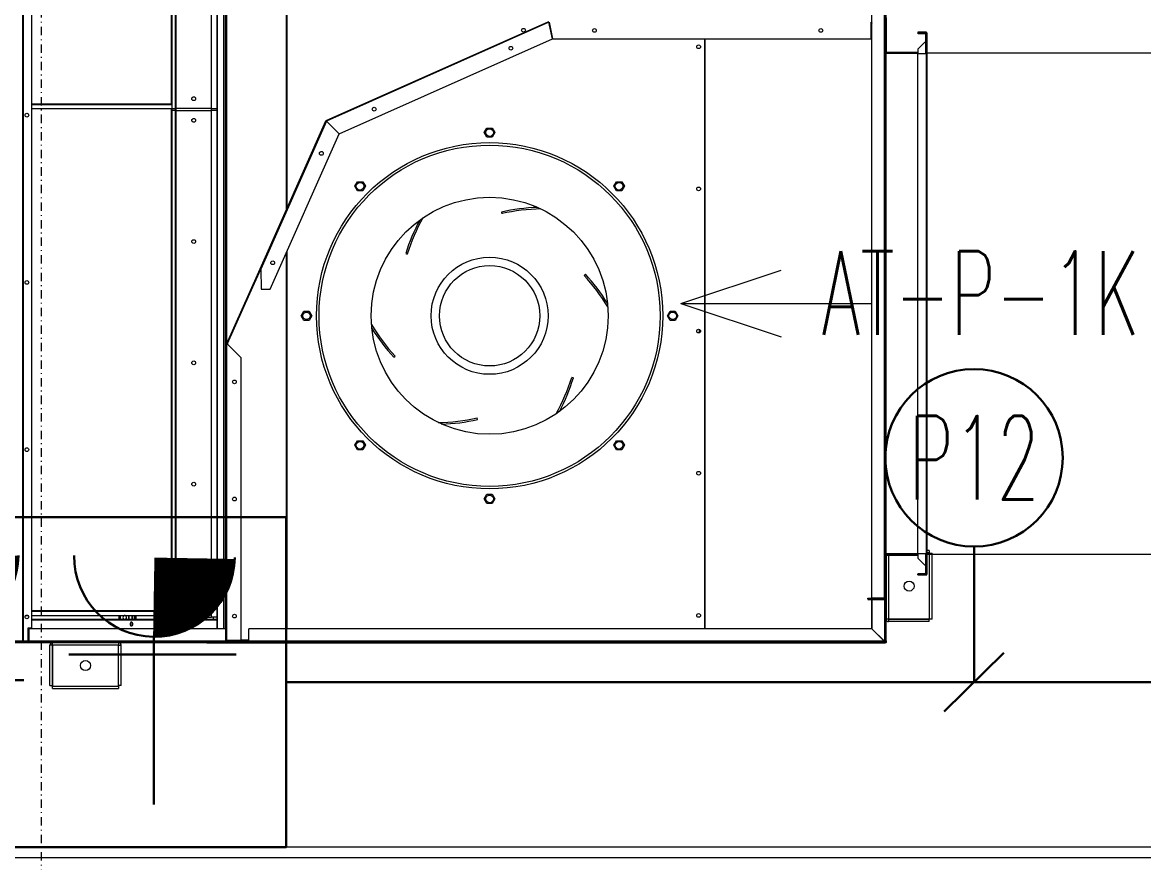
# Model space of a CAD drawing. Extents: x -9058 to 11890, y 0 to 6516.
# Drawn here: x 8432.8 to 8566.9, y 2577 to 2677.5 of the extents above; entities that cross this region are included whole.
import ezdxf
from ezdxf.enums import TextEntityAlignment as Align

# ---------------------------------------------------------------- set-up
doc = ezdxf.new("R2010")
doc.units = 0
doc.header["$MEASUREMENT"] = 0
doc.linetypes.add('DASHDOT', pattern=[1, 0.5, -0.25, 0, -0.25])
doc.layers.get('0').update_dxf_attribs({"color": 9, "lineweight": 9})
for name, color, linetype, lineweight in [('06D', 9, 'Continuous', 9), ('11', 9, 'Continuous', 9), ('24', 9, 'DASHDOT', 9), ('E-KABLO', 7, 'Continuous', 30), ('E-KOMBİNE ETANŞ PRİZ (1 FAZ+3 FAZ)', 7, 'Continuous', 30), ('E-LINYE', 7, 'Continuous', 30), ('E-YAZI', 7, 'Continuous', 30)]:
    doc.layers.add(name, color=color, linetype=linetype, lineweight=lineweight)
doc.styles.add('E-YAZI', font='txttw.shx')

# ---------------------------------------------------------------- blocks, each defined once
blk = doc.blocks.new('DGDG')
for p, q in [((-135.1, 1750.7), (-132.1, 1750.7)), ((-135.1, 1750.7), (-135.1, 1702.3)), ((-132.1, 1750.7), (-132.1, 1702.3)), ((-132, 1751.2), (-132, 1754.3)), ((-53, 1754.3), (-132, 1754.3)), ((-53, 1751.2), (-132, 1751.2)), ((-132, 1751.2), (-132, 1702.3)), ((-53, 1754.3), (-53, 1751.2)), ((-53, 1702.3), (-53, 1751.2)), ((-52.9, 1750.7), (-52.9, 1702.3)), ((-49.9, 1750.7), (-52.9, 1750.7)), ((-49.9, 1750.7), (-49.9, 1702.3)), ((-1050, 1699.5), (-1050, -2.5)), ((-1050, 1699.5), (1049.9, 1699.5)), ((-1050, 1699.2), (-1048.9, 1699.2)), ((-1050, 1697.2), (-1050, 1699.2)), ((-1050, 1697.2), (-1050, 1674.2)), ((-1050, 1697.2), (-1049.8, 1697.2)), ((-1049.8, 1698.7), (-1049.8, 1594.6)), ((-1049, 1698.7), (-1049.8, 1698.7)), ((-1049, 1698.7), (-1049, 1594.6)), ((-1048.9, 1698.7), (-1049, 1698.7)), ((-1049, 1698.7), (-1049, 1698.7)), ((-1049, 1698.7), (-254.6, 1698.7)), ((-1049, 1594.6), (-1049, 1698.7)), ((-237.6, 1699.5), (-1048.9, 1699.5)), ((-1048.9, 1698.7), (-1048.9, 1699.5)), ((-254.5, 1698.7), (-1048.9, 1698.7)), ((-1048.8, 1697.7), (-1048.8, 1647.7)), ((-1048, 1697.7), (-1048.8, 1697.7)), ((-1048, 1698.5), (-288, 1698.5)), ((-1048, 1697.7), (-1048, 1698.5)), ((-1047.9, 1697.7), (-1048, 1697.7)), ((-1048, 1697.7), (-1048, 1697.6)), ((-1048, 1647.7), (-1048, 1697.6)), ((-1048, 1697.6), (-1033, 1682.7)), ((-1032.9, 1682.7), (-1047.9, 1697.7)), ((-1047.9, 1697.7), (-288, 1697.7)), ((-1046.8, 1696.5), (-1046.7, 1696.5)), ((-288, 1698.5), (-288, 1697.7)), ((-288, 1698.5), (-260, 1698.5)), ((-288, 1697.7), (-288, 1682.7)), ((-288, 1697.7), (-260, 1697.7)), ((-288, 1697.7), (-262.8, 1697.7)), ((-288, 1697.1), (-281.6, 1697.1)), ((-288, 1696.5), (-278.6, 1696.5)), ((-281.6, 1697.1), (-281.6, 1696.5)), ((-261.6, 1697.1), (-281.6, 1697.1)), ((-261.6, 1696.5), (-281.6, 1696.5)), ((-278.6, 1696.5), (-278.6, 1358.7)), ((-261.6, 1696.5), (-278.6, 1696.5)), ((-262.8, 1697.7), (-262.8, 1697.7)), ((-262.8, 1697.7), (-262.8, 1697.1)), ((-262.5, 1697.1), (-262.5, 1697.2)), ((-262.5, 1697.2), (-260, 1697.2)), ((-261.6, 1696.5), (-261.6, 1697.1)), ((-261.6, 1696.5), (-261.6, 1341.8)), ((-261, 1696.5), (-261.6, 1696.5)), ((-261, 1696.6), (-261, 1696.5)), ((-260.3, 1696.6), (-261, 1696.6)), ((-261, 1696.5), (-261, 1341.8)), ((-260.3, 1696.6), (-260.3, 463.6)), ((-260, 1696), (-260.3, 1696.6)), ((-260, 1697.7), (-260, 1698.5)), ((-260, 1698.5), (-25, 1698.5)), ((-260, 1682.7), (-260, 1697.7)), ((-260, 1697.7), (-25, 1697.7)), ((-251.5, 1698.9), (-253.3, 1698.9)), ((-251.5, 1698.9), (-159.1, 1698.9)), ((-237.6, 1699.5), (-237.6, 1698.9)), ((-237.6, 1699.2), (-235.9, 1699.2)), ((-235.9, 1699.5), (-235.9, 1698.9)), ((-235.9, 1699.5), (-133.3, 1699.5)), ((-157.9, 1698.7), (157.9, 1698.7)), ((-132.1, 1702.3), (-135.1, 1702.3)), ((-132, 1702.3), (-53, 1702.3)), ((-132, 1699.2), (-132, 1702.3)), ((-132, 1699.2), (-53, 1699.2)), ((-53, 1702.3), (-53, 1699.2)), ((-52.9, 1702.3), (-49.9, 1702.3)), ((-51.7, 1699.5), (236, 1699.5)), ((-25, 1698.5), (-25, 1697.7)), ((-25, 1698.5), (25, 1698.5)), ((-25, 1697.7), (-25, 1682.7)), ((-25, 1697.7), (25, 1697.7)), ((-23.9, 1696.9), (-25, 1696.9)), ((-25, 1696.9), (-23.9, 1696.9)), ((-17.9, 1697.6), (-23.9, 1697.6)), ((-23.9, 1697.6), (-23.9, 1681.6)), ((-17.9, 455.6), (-17.9, 1697.6)), ((-17.2, 1697.6), (-17.9, 1697.6)), ((-8.1, 1697.6), (-17.2, 1697.6)), ((-17.2, 455.6), (-17.2, 1697.6)), ((-1033, 1647.7), (-1033, 1682.7)), ((-1032.9, 1682.7), (-288, 1682.7)), ((-1032.8, 1682.7), (-1032.8, 1647.7)), ((-1032.8, 1682.7), (-1032.8, 1647.7)), ((-833.8, 1682.7), (-833.8, 977.3)), ((-833.2, 1682.7), (-833.2, 977.3)), ((-833.1, 1682.7), (-833.1, 977.3)), ((-333.4, 1231.6), (-333.4, 1682.7)), ((-333, 1682.7), (-333, 1232.4)), ((-260, 1682.7), (-25, 1682.7)), ((-258.1, 463.6), (-258.1, 1682.7)), ((-257.7, 463.6), (-257.7, 1682.7)), ((-249.9, 1682.7), (-249.9, 463.7)), ((-249.8, 463.7), (-249.8, 1682.7)), ((-27.9, 455.6), (-27.9, 1681.6)), ((-23.9, 1681.6), (-27.9, 1681.6)), ((-1105, 1671.2), (-1105, 1592.2)), ((-1105, 1671.2), (-1102, 1671.2)), ((-1102, 1671.2), (-1102, 1592.2)), ((-1053, 1671.2), (-1102, 1671.2)), ((-1101.4, 1674.2), (-1101.4, 1671.2)), ((-1101.4, 1674.2), (-1053, 1674.2)), ((-1101.4, 1671.2), (-1053, 1671.2)), ((-1053, 1671.2), (-1053, 1674.2)), ((-1053, 1671.2), (-1050, 1671.2)), ((-1053, 1594.6), (-1053, 1671.2)), ((-1050, 1674.2), (-1050, 1673.7)), ((-1050, 1674.2), (-1049.8, 1674.2)), ((-1050, 1671.2), (-1050, 1673.7)), ((-1050, 1673.7), (-1049.8, 1673.7)), ((-1050, 1594.6), (-1050, 1671.2)), ((-27.9, 1672.1), (-249.8, 1672.1)), ((-27.9, 1671.3), (-249.8, 1671.3)), ((-249.8, 1668.8), (-243.1, 1668.8)), ((-245.7, 1671.3), (-245.7, 1668.8)), ((-243.1, 1668.8), (-243.1, 1060.8)), ((-200.7, 1668.8), (-243.1, 1668.8)), ((-200.7, 1060.8), (-200.7, 1668.8)), ((-200.7, 1668.8), (-200.3, 1668.8)), ((-200.7, 1668.8), (-200.7, 1060.8)), ((-200.7, 1668.8), (-200.7, 1668.8)), ((-200.3, 1668.8), (-200.3, 1060.8)), ((-200.3, 1668.8), (-196.1, 1668.8)), ((-196.1, 1668.8), (-196.1, 1060.8)), ((-196.1, 1668.8), (-195.2, 1668.8)), ((-27.9, 1666.8), (-195.4, 1666.8)), ((-195.2, 1668.8), (-195.2, 1666.8)), ((-152.6, 1666.8), (-152.6, 1671.3)), ((-152.3, 1666.8), (-152.3, 1671.3)), ((-152.2, 1671.3), (-152.2, 1666.8)), ((-151.6, 1671.3), (-151.6, 1666.8)), ((-148.6, 1671.3), (-148.6, 1666.8)), ((-148.5, 1666.8), (-148.5, 1671.3)), ((-148.2, 1671.3), (-148.2, 1666.8)), ((-144.9, 1671.3), (-144.9, 1666.8)), ((-144.4, 1671.3), (-144.4, 1666.8)), ((-144.4, 1671.3), (-144.4, 1666.8)), ((-134.3, 1671.3), (-134.3, 1666.8)), ((-133, 1671.3), (-133, 1666.8)), ((-132.5, 1666.8), (-132.5, 1671.3)), ((-21.1, 1666.8), (-23.6, 1666.8)), ((-27.9, 1661.8), (-195.4, 1661.8)), ((-195.2, 1661.8), (-195.2, 1060.8)), ((-27.9, 1660.8), (-195.2, 1660.8)), ((-152.6, 1660.8), (-152.6, 1661.8)), ((-152.3, 1660.8), (-152.3, 1661.8)), ((-152.2, 1661.8), (-152.2, 1660.8)), ((-151.6, 1661.8), (-151.6, 1660.8)), ((-148.6, 1661.8), (-148.6, 1660.8)), ((-148.5, 1660.8), (-148.5, 1661.8)), ((-148.2, 1661.8), (-148.2, 1660.8)), ((-144.9, 1661.8), (-144.9, 1660.8)), ((-144.4, 1661.8), (-144.4, 1660.8)), ((-144.4, 1661.8), (-144.4, 1660.8)), ((-134.3, 1661.8), (-134.3, 1660.8)), ((-133, 1661.8), (-133, 1660.8)), ((-132.5, 1660.8), (-132.5, 1661.8)), ((-1048, 1647.7), (-1048.8, 1647.7)), ((-1048.8, 1646.1), (-1048, 1646.1)), ((-1048.8, 50.9), (-1048.8, 1646.1)), ((-1048, 1647.7), (-1033, 1647.7)), ((-1048, 1647.7), (-1048, 1646.9)), ((-1028, 1647.7), (-1048, 1647.7)), ((-1048, 1646.1), (-1048, 1646.9)), ((-1028, 1646.9), (-1048, 1646.9)), ((-1048, 1646.1), (-1048, 50.9)), ((-1048, 1646.1), (-1033, 1646.1)), ((-1028, 1646.1), (-1048, 1646.1)), ((-1047.8, 1647.7), (-1047.8, 1647.7)), ((-1047.8, 1646.1), (-1047.8, 1646.1)), ((-1033, 1646.1), (-1033, 50.9)), ((-1032.8, 1646.1), (-1032.8, 958.5)), ((-1032.8, 1646.1), (-1032.8, 958.5)), ((-1028, 1646.9), (-1028, 1647.7)), ((-1028, 1646.9), (-1028, 1646.1)), ((-1098.8, 1594.6), (-1098.8, 1617.6)), ((-1098.8, 1617.6), (-1098, 1617.6)), ((-1098, 1618.4), (-1098, 1617.6)), ((-1088, 1618.4), (-1098, 1618.4)), ((-1098, 1616.6), (-1098, 1617.6)), ((-1088, 1617.6), (-1098, 1617.6)), ((-1098, 1606.6), (-1098, 1616.6)), ((-1098, 1616.6), (-1097.2, 1616.6)), ((-1097.2, 1617.4), (-1097.2, 1616.6)), ((-1096.2, 1617.4), (-1097.2, 1617.4)), ((-1097.2, 1606.6), (-1097.2, 1616.6)), ((-1096.2, 1616.6), (-1097.2, 1616.6)), ((-1096.2, 1616.6), (-1096.2, 1617.4)), ((-1096.2, 1617.4), (-1088.2, 1617.4)), ((-1088.2, 1616.6), (-1096.2, 1616.6)), ((-1088.2, 1617.4), (-1088.2, 1616.6)), ((-1088, 1618.4), (-1088, 1617.6)), ((-1098, 1593), (-1098, 1606.6)), ((-1098, 1606.6), (-1097.2, 1606.6)), ((-1097.2, 1606.6), (-1096.2, 1606.6)), ((-1097.2, 1593), (-1097.2, 1606.6)), ((-1088.2, 1598.6), (-1096.2, 1606.6)), ((-1088.2, 1598.6), (-1088.2, 1593)), ((-1102, 1592.2), (-1105, 1592.2)), ((-1102, 1592.2), (-1098.8, 1592.2)), ((-1101.4, 1589.1), (-1101.4, 1592.1)), ((-1101.4, 1592.1), (-1098.8, 1592.1)), ((-1101.4, 1589.1), (-1098.8, 1589.1)), ((-1098.8, 1594.6), (-1098, 1594.6)), ((-1098.8, 994.8), (-1098.8, 1593)), ((-1098.8, 1593), (-1098, 1593)), ((-1098, 1593), (-1088, 1593)), ((-1098, 994.8), (-1098, 1593)), ((-1048.8, 1594.6), (-1088.2, 1594.6)), ((-1048.8, 1593.8), (-1088.2, 1593.8)), ((-1088, 1593), (-1088, 994.8)), ((-1088, 1593), (-1048.8, 1593)), ((-582.1, 1527.5), (-578.9, 1533)), ((-578.9, 1533), (-572.6, 1533)), ((-572.6, 1533), (-569.4, 1527.5)), ((-578.9, 1522), (-582.1, 1527.5)), ((-572.6, 1522), (-578.9, 1522)), ((-569.4, 1527.5), (-572.6, 1522)), ((-737, 1463.4), (-733.8, 1468.9)), ((-733.8, 1457.9), (-737, 1463.4)), ((-733.8, 1468.9), (-727.4, 1468.9)), ((-727.4, 1468.9), (-724.3, 1463.4)), ((-724.3, 1463.4), (-727.4, 1457.9)), ((-427.3, 1463.4), (-424.1, 1468.9)), ((-424.1, 1457.9), (-427.3, 1463.4)), ((-424.1, 1468.9), (-417.7, 1468.9)), ((-417.7, 1468.9), (-414.6, 1463.4)), ((-414.6, 1463.4), (-417.7, 1457.9)), ((-727.4, 1457.9), (-733.8, 1457.9)), ((-417.7, 1457.9), (-424.1, 1457.9)), ((-561.5, 1432.5), (-561, 1430.6)), ((-676, 1382.9), (-674.1, 1382.3)), ((-461.2, 1358.1), (-462.7, 1356.8)), ((-261.7, 1341.8), (-278.6, 1358.7)), ((-262.4, 1341.8), (-280.7, 1300.7)), ((-261.7, 1341.5), (-280, 1300.4)), ((-262.4, 1341.8), (-262.4, 1342.5)), ((-261.7, 1341.5), (-262.4, 1341.8)), ((-261.7, 1341.8), (-262.4, 1341.8)), ((-261.7, 1341.8), (-261.6, 1341.8)), ((-261.6, 1341.8), (-261, 1341.8)), ((-261.6, 1341.8), (-261.6, 456.5)), ((-261.6, 1341.8), (-261.6, 456.5)), ((-261, 1341.8), (-261, 456.5)), ((-804.5, 1293.9), (-924.7, 1333.8)), ((-826.3, 1324.6), (-826.3, 1329)), ((-801.1, 1308.5), (-797.9, 1314)), ((-797.9, 1303), (-801.1, 1308.5)), ((-797.9, 1314), (-791.6, 1314)), ((-791.6, 1303), (-797.9, 1303)), ((-791.6, 1314), (-788.4, 1308.5)), ((-788.4, 1308.5), (-791.6, 1303)), ((-363.1, 1308.5), (-359.9, 1314)), ((-359.9, 1303), (-363.1, 1308.5)), ((-359.9, 1314), (-353.6, 1314)), ((-353.6, 1303), (-359.9, 1303)), ((-353.6, 1314), (-350.4, 1308.5)), ((-350.4, 1308.5), (-353.6, 1303)), ((-804.5, 1293.9), (-1032.8, 1293.9)), ((-804.5, 1293.9), (-924.7, 1254.1)), ((-280.7, 1300.7), (-289, 1282)), ((-280, 1300.4), (-288.3, 1281.7)), ((-280, 1300.4), (-280.7, 1300.7)), ((-313.4, 1276.5), (-396, 1091)), ((-302.4, 1276.7), (-313.4, 1276.5)), ((-302, 1252.8), (-302.4, 1276.7)), ((-289, 1282), (-302, 1252.8)), ((-288.3, 1281.7), (-301.3, 1252.5)), ((-288.3, 1281.7), (-289, 1282)), ((-690.3, 1258.9), (-688.8, 1260.2)), ((-380.8, 1075.8), (-302, 1252.8)), ((-301.3, 1252.5), (-380.1, 1075.5)), ((-475.5, 1234.1), (-477.4, 1234.7)), ((-590.1, 1184.5), (-590.5, 1186.5)), ((-333.4, 456.5), (-333.4, 1180.5)), ((-333, 1181.3), (-333, 456.5)), ((-737, 1153.7), (-733.8, 1159.2)), ((-733.8, 1148.2), (-737, 1153.7)), ((-733.8, 1159.2), (-727.4, 1159.2)), ((-727.4, 1159.2), (-724.3, 1153.7)), ((-724.3, 1153.7), (-727.4, 1148.2)), ((-427.3, 1153.7), (-424.1, 1159.2)), ((-424.1, 1148.2), (-427.3, 1153.7)), ((-424.1, 1159.2), (-417.7, 1159.2)), ((-417.7, 1159.2), (-414.6, 1153.7)), ((-414.6, 1153.7), (-417.7, 1148.2)), ((-727.4, 1148.2), (-733.8, 1148.2)), ((-417.7, 1148.2), (-424.1, 1148.2)), ((-396, 1090.9), (-651.1, 977.4)), ((-582.1, 1089.5), (-578.9, 1095)), ((-578.9, 1084), (-582.1, 1089.5)), ((-578.9, 1095), (-572.6, 1095)), ((-572.6, 1095), (-569.4, 1089.5)), ((-569.4, 1089.5), (-572.6, 1084)), ((-396, 1091), (-380.8, 1075.8)), ((-380.9, 1075.8), (-396, 1090.9)), ((-646.8, 957.4), (-380.9, 1075.8)), ((-380.5, 1075.1), (-646.6, 956.6)), ((-572.6, 1084), (-578.9, 1084)), ((-380.5, 1075.1), (-380.9, 1075.8)), ((-380.9, 1075.8), (-380.9, 1075.8)), ((-380.9, 1075.8), (-380.9, 1075.8)), ((-380.8, 1075.8), (-380.1, 1075.5)), ((-380.8, 1075.8), (-380.8, 1075.8)), ((-380.8, 1075.8), (-380.8, 1075.8)), ((-249.8, 1062.9), (-243.1, 1062.9)), ((-243.1, 1060.8), (-249.8, 1060.8)), ((-243.1, 1062.9), (-243.1, 463.7)), ((-200.7, 1062.9), (-243.1, 1062.9)), ((-243.1, 1060.8), (-200.7, 1060.8)), ((-200.7, 463.7), (-200.7, 1062.9)), ((-200.7, 1062.9), (-200.3, 1062.9)), ((-200.7, 1062.9), (-200.7, 1062.9)), ((-200.7, 1062.9), (-200.7, 463.7)), ((-200.3, 1060.8), (-200.7, 1060.8)), ((-200.7, 1060.8), (-200.7, 1060.8)), ((-200.3, 1062.9), (-196.1, 1062.9)), ((-200.3, 1062.9), (-200.3, 463.7)), ((-196.1, 1060.8), (-200.3, 1060.8)), ((-196.1, 1062.9), (-196.1, 463.7)), ((-196.1, 1062.9), (-195.2, 1062.9)), ((-196.1, 1060.8), (-195.4, 1060.8)), ((-27.9, 1060.8), (-195.4, 1060.8)), ((-27.9, 1055.8), (-195.4, 1055.8)), ((-195.2, 1055.8), (-195.2, 463.7)), ((-27.9, 1054.9), (-195.2, 1054.9)), ((-152.6, 1054.9), (-152.6, 1055.8)), ((-152.3, 1054.9), (-152.3, 1055.8)), ((-152.2, 1055.8), (-152.2, 1054.9)), ((-151.6, 1055.8), (-151.6, 1054.9)), ((-148.6, 1055.8), (-148.6, 1054.9)), ((-148.5, 1054.9), (-148.5, 1055.8)), ((-148.2, 1055.8), (-148.2, 1054.9)), ((-144.9, 1055.8), (-144.9, 1054.9)), ((-144.4, 1055.8), (-144.4, 1054.9)), ((-144.4, 1055.8), (-144.4, 1054.9)), ((-134.3, 1055.8), (-134.3, 1054.9)), ((-133, 1055.8), (-133, 1054.9)), ((-132.5, 1054.9), (-132.5, 1055.8)), ((-1098.8, 994.8), (-1098, 994.8)), ((-1098.8, 993.2), (-1098, 993.2)), ((-1098.8, 970.2), (-1098.8, 993.2)), ((-1098, 981.2), (-1098, 994.8)), ((-1088, 994.8), (-1098, 994.8)), ((-1097.2, 981.2), (-1097.2, 994.8)), ((-1088.2, 994.8), (-1088.2, 989.2)), ((-1048.8, 994), (-1088.2, 994)), ((-1048.8, 993.2), (-1088.2, 993.2)), ((-1088, 994.8), (-1048.8, 994.8)), ((-1050, 952.4), (-1050, 993.2)), ((-1049.8, 993.2), (-1049.8, 952.4)), ((-1049, 993.2), (-1049, 964.3)), ((-1049, 964.3), (-1049, 993.2)), ((-1098, 981.2), (-1097.2, 981.2)), ((-1098, 971.2), (-1098, 981.2)), ((-1096.2, 981.2), (-1097.2, 981.2)), ((-1097.2, 971.2), (-1097.2, 981.2)), ((-1096.2, 981.2), (-1088.2, 989.2)), ((-1098.8, 970.2), (-1098, 970.2)), ((-1098, 971.2), (-1097.2, 971.2)), ((-1098, 970.2), (-1098, 971.2)), ((-1098, 969.4), (-1098, 970.2)), ((-1098, 970.2), (-1088, 970.2)), ((-1098, 969.4), (-1088, 969.4)), ((-1097.2, 970.4), (-1097.2, 971.2)), ((-1097.2, 971.2), (-1096.2, 971.2)), ((-1097.2, 970.4), (-1096.2, 970.4)), ((-1096.2, 970.4), (-1096.2, 971.2)), ((-1096.2, 971.2), (-1088.2, 971.2)), ((-1088.2, 970.4), (-1096.2, 970.4)), ((-1088.2, 971.2), (-1088.2, 970.4)), ((-1088, 969.4), (-1088, 970.2)), ((-1032, 977.3), (-1032, 957.4)), ((-651.2, 977.3), (-1032, 977.3)), ((-646.9, 957.4), (-651.2, 977.3)), ((-651.1, 977.4), (-646.8, 957.4)), ((-1048.8, 964.3), (-1049.6, 964.3)), ((-1049.6, 925.8), (-1049.6, 964.3)), ((-1033, 958.2), (-1032, 960.1))]:
    blk.add_line(p, q)
at = {"flags": 128}
for points in [[(-253.3, 1698.9), (-254.2, 1698.7), (-254.5, 1698.5)], [(-252.6, 1698.5), (-252.3, 1698.7), (-251.5, 1698.9)], [(-147.4, 1674.9), (-146.8, 1675), (-146.3, 1675.5), (-145.9, 1676.3), (-145.8, 1677.1), (-145.9, 1678), (-146.3, 1678.7), (-146.8, 1679.2), (-147.4, 1679.4), (-148, 1679.2), (-148.5, 1678.7), (-148.9, 1678), (-149, 1677.1), (-148.9, 1676.3), (-148.5, 1675.5), (-148, 1675), (-147.4, 1674.9)], [(-147.1, 1679.3), (-147.5, 1679.2), (-148, 1678.7), (-148.3, 1678), (-148.4, 1677.1), (-148.3, 1676.3), (-148, 1675.5), (-147.5, 1675), (-147.1, 1674.9)]]:
    blk.add_lwpolyline(points, dxfattribs=at)
for centre, radius in [((-92.5, 1726.8), 6), ((-825.8, 1666.8), 2.25), ((-270.6, 1667.6), 2.25), ((-22.4, 1668.6), 2.25), ((-221.9, 1654.8), 2.25), ((-1077.5, 1631.7), 6), ((-575.8, 1527.5), 4.5), ((-270.6, 1527.6), 2.25), ((-575.8, 1308.5), 207), ((-575.8, 1308.5), 204), ((-221.9, 1509.8), 2.25), ((-825.8, 1496.8), 2.25), ((-730.6, 1463.4), 4.5), ((-420.9, 1463.4), 4.5), ((-22.4, 1468.6), 2.25), ((-575.8, 1308.5), 141.7), ((-270.6, 1387.6), 2.25), ((-575.8, 1308.5), 70), ((-575.8, 1308.5), 60), ((-221.9, 1364.8), 2.25), ((-825.8, 1326.8), 2.25), ((-794.8, 1308.5), 4.5), ((-356.8, 1308.5), 4.5), ((-22.4, 1268.6), 2.25), ((-316.4, 1245.1), 2.25), ((-221.9, 1219.8), 2.25), ((-825.8, 1156.8), 2.25), ((-730.6, 1153.7), 4.5), ((-420.9, 1153.7), 4.5), ((-374.6, 1114.3), 2.25), ((-575.8, 1089.5), 4.5), ((-221.9, 1074.8), 2.25), ((-437.7, 1061.4), 2.25), ((-22.4, 1068.6), 2.25), ((-221.9, 1048.9), 2.25), ((-825.8, 986.8), 2.25), ((-601.3, 988.6), 2.25), ((-972, 967.3), 2.25), ((-701.2, 967.3), 2.25), ((-616.3, 967.1), 2.25)]:
    blk.add_circle(centre, radius)
for centre, radius, start, end in [((-1048, 1697.7), 0.81, 90, 180), ((-1048, 1697.7), 0.01, 90, 180), ((-261.6, 1696.5), 0.61, 0, 90), ((-261.6, 1696.5), 0.01, 0, 90), ((-251.5, 1696.3), 2.63, 58.3679, 89.8508), ((-159.1, 1696.3), 2.63, 58.3679, 89.8508), ((-132, 1702.3), 3.05, 180, 270), ((-132, 1702.3), 0.05, 180, 270), ((-53, 1702.3), 0.05, 270, 0), ((-53, 1702.3), 3.05, 270, 0), ((-1053, 1671.2), 3.05, 0, 90), ((-1053, 1671.2), 0.05, 0, 90), ((-139.4, 1669.2), 2.25, 107.9899, 0), ((-139.3, 1669), 2.25, 11.1027, 185.9542), ((-139.4, 1669.2), 2.25, 0, 72.0101), ((-1048, 1647.7), 0.81, 180, 270), ((-1048, 1646.1), 0.81, 90, 180), ((-1048, 1647.7), 0.01, 180, 270), ((-1048, 1646.1), 0.01, 90, 180), ((-1098, 1617.6), 0.8, 90, 180), ((-1097.2, 1616.6), 0.8, 90, 180), ((-1098, 1594.6), 0.8, 180, 270), ((-509.4, 1198.3), 240, 92.1281, 102.5263), ((-509.4, 1198.3), 238, 91.1648, 102.5263), ((-447.1, 1310.8), 240, 152.1281, 162.5263), ((-447.1, 1310.8), 238, 151.1648, 162.5263), ((-638.1, 1195.9), 238, 31.1648, 42.5263), ((-638.1, 1195.9), 240, 32.1281, 42.5263), ((-262.4, 1341.8), 0.01, 336, 0), ((-262.4, 1341.8), 0.81, 336, 0), ((-513.5, 1421.1), 238, 211.1648, 222.5263), ((-513.5, 1421.1), 240, 212.1281, 222.5263), ((-704.4, 1306.2), 238, 331.1648, 342.5263), ((-704.4, 1306.2), 240, 332.1281, 342.5263), ((-642.1, 1418.7), 238, 271.1648, 282.5263), ((-642.1, 1418.7), 240, 272.1281, 282.5263), ((-380.9, 1075.8), 0.01, 294, 336), ((-380.9, 1075.8), 0.81, 294, 336), ((-1098, 993.2), 0.8, 90, 180), ((-1098, 970.2), 0.8, 180, 270), ((-1097.2, 971.2), 0.8, 180, 270)]:
    blk.add_arc(centre, radius, start, end)
for points, knots in [([(-1049, 1698.7), (-1049.1, 1698.7), (-1049.3, 1698.7), (-1049.6, 1698.7), (-1049.7, 1698.7), (-1049.8, 1698.7), (-1049.8, 1698.7)], [0, 0, 0, 0, 0.250008, 0.500009, 0.749992, 1, 1, 1, 1]), ([(-1048.9, 1699.5), (-1048.9, 1699.5), (-1048.9, 1699.5), (-1048.9, 1699.3), (-1049, 1699), (-1049, 1698.8), (-1049, 1698.7)], [0, 0, 0, 0, 0.25, 0.5, 0.75, 1, 1, 1, 1]), ([(-1048.8, 1697.7), (-1048.8, 1697.7), (-1048.7, 1697.7), (-1048.6, 1697.7), (-1048.3, 1697.7), (-1048.1, 1697.7), (-1048, 1697.6)], [0, 0, 0, 0, 0.2499497, 0.4998595, 0.7500689, 1, 1, 1, 1]), ([(-1047.9, 1697.7), (-1047.9, 1697.8), (-1047.9, 1698), (-1047.9, 1698.3), (-1048, 1698.5), (-1048, 1698.5), (-1048, 1698.5)], [0, 0, 0, 0, 0.250001, 0.499975, 0.749981, 1, 1, 1, 1]), ([(-253.3, 1698.9), (-253.7, 1698.9), (-254.3, 1698.9), (-254.8, 1698.6), (-255.1, 1698.5)], [0, 0, 0, 0, 0.594387, 1, 1, 1, 1]), ([(-157.3, 1698.5), (-157.6, 1698.6), (-158.2, 1698.9), (-158.8, 1698.9), (-159.1, 1698.9)], [0, 0, 0, 0, 0.49213, 1, 1, 1, 1]), ([(-301.3, 1252.5), (-301.3, 1252.5), (-301.3, 1252.5), (-301.5, 1252.6), (-301.8, 1252.7), (-301.9, 1252.8), (-302, 1252.8)], [0, 0, 0, 0, 0.250001, 0.499985, 0.750057, 1, 1, 1, 1]), ([(-380.5, 1075.1), (-380.5, 1075.1), (-380.6, 1075.1), (-380.6, 1075.2), (-380.8, 1075.5), (-380.9, 1075.7), (-380.9, 1075.8)], [0, 0, 0, 0, 0.249993, 0.500023, 0.749985, 1, 1, 1, 1]), ([(-380.9, 1075.8), (-380.9, 1075.8), (-380.9, 1075.8), (-380.9, 1075.8), (-380.9, 1075.8)], [0, 0, 0, 0, 0.5023047, 1, 1, 1, 1]), ([(-380.8, 1075.8), (-380.7, 1075.8), (-380.6, 1075.7), (-380.3, 1075.6), (-380.1, 1075.5), (-380.1, 1075.5), (-380.1, 1075.5)], [0, 0, 0, 0, 0.25001, 0.500019, 0.750032, 1, 1, 1, 1]), ([(-380.8, 1075.8), (-380.8, 1075.8), (-380.8, 1075.8), (-380.8, 1075.8), (-380.8, 1075.8)], [0, 0, 0, 0, 0.498756, 1, 1, 1, 1])]:
    blk.add_open_spline(points, degree=3, knots=knots)
blk = doc.blocks.new('p-mek')
at = {"color": 6}
for points in [[(210.29, -281.08, -0.000027), (210.29, -1029.08, 0.400031)], [(603.75, -981.79), (651.05, -981.79), (651.05, -950.35), (861.02, -950.35), (861.02, -981.72), (861.02, -986.62), (861.02, -1120.36), (651.14, -1120.55), (651.14, -1110.08), (231.29, -1110.08, -0.417825)]]:
    blk.add_lwpolyline(points, format="xyb", dxfattribs=at)
blk.add_lwpolyline([(905.84, -1050.03), (865.92, -1050.03), (865.92, -1109.94), (905.84, -1109.94)], close=True)
at = {"xscale": 0.1000000000000001, "yscale": 0.1000000000000001, "zscale": 0.1000000000000001, "rotation": 179.9999999999999}
blk.add_blockref('DGDG', (756.04, -950.6), dxfattribs=at)
blk = doc.blocks.new('100_KOMBİNE ETANŞ PRİZ (1 FAZ+3 FAZ)')
at = {"layer": 'E-KOMBİNE ETANŞ PRİZ (1 FAZ+3 FAZ)', "color": 3}
for p, q in [((-2.086, 4.354), (-3.349, 4.162)), ((-1.918, 4.039), (-2.951, 3.235)), ((-1.749, 3.722), (-2.279, 2.681))]:
    blk.add_line(p, q, dxfattribs=at)
at = {"layer": 'E-KOMBİNE ETANŞ PRİZ (1 FAZ+3 FAZ)', "color": 4}
for p, q in [((-1.423, 3.177), (-1.423, 0.637)), ((1.809, 3.145), (1.809, 0.637)), ((3.04, 2.881), (0.537, 2.881)), ((-2.639, 2.496), (-0.137, 2.496))]:
    blk.add_line(p, q, dxfattribs=at)
at = {"layer": 'E-KOMBİNE ETANŞ PRİZ (1 FAZ+3 FAZ)', "color": 3}
blk.add_lwpolyline([(-3.785, 4.934), (3.785, 4.934), (3.785, 0), (-3.785, 0)], close=True, dxfattribs=at)
at = {"layer": 'E-KOMBİNE ETANŞ PRİZ (1 FAZ+3 FAZ)', "color": 4, "const_width": 1.2}
for points in [[(-1.426, 3.777, 0.414214), (-0.816, 4.366)], [(1.806, 3.729, 0.414214), (2.416, 4.319)]]:
    blk.add_lwpolyline(points, format="xyb", dxfattribs=at)
at = {"layer": 'E-KOMBİNE ETANŞ PRİZ (1 FAZ+3 FAZ)', "color": 4}
for centre in [(-1.416, 4.377), (1.817, 4.345)]:
    blk.add_arc(centre, 1.2, 179.2449, 359.2449, dxfattribs=at)

msp = doc.modelspace()

# ---------------------------------------------------------------- linework, layer by layer
at = {"layer": '11'}
for points in [[(7715.06, 2565.87), (9142.06, 2565.87), (9142.06, 2321.12), (9155.06, 2321.12), (9155.06, 2576.37), (9155.06, 2588.87), (9142.06, 2588.87), (9142.06, 2578.87), (7718.81, 2578.87)], [(7715.06, 2567.12), (9143.31, 2567.12), (9143.31, 2322.37), (9153.81, 2322.37), (9153.81, 2576.37), (9153.81, 2587.62), (9143.31, 2587.62), (9143.31, 2577.62), (7718.81, 2577.62)]]:
    msp.add_lwpolyline(points, dxfattribs=at)
at = {"layer": '24', "ltscale": 2}
msp.add_lwpolyline([(8435.06, 4008.37), (8435.06, 4008.37), (8435.06, 160.84)], dxfattribs=at)
at = {"layer": 'E-KABLO', "color": 6, "ltscale": 40}
msp.add_line((8464.34, 2598.61), (8835.06, 2598.61), dxfattribs=at)
at = {"layer": 'E-KABLO', "color": 7, "linetype": 'Continuous'}
msp.add_circle((8546.62, 2625.44), 10.61, dxfattribs=at)
at = {"layer": 'E-LINYE', "color": 7, "linetype": 'Continuous'}
for p, q in [((8546.62, 2614.83), (8546.62, 2598.61)), ((8550.17, 2602.13), (8543.06, 2595.1))]:
    msp.add_line(p, q, dxfattribs=at)

# ---------------------------------------------------------------- block references
at = {"layer": '06D'}
msp.add_blockref('p-mek', (7675.06, 3723.87), dxfattribs=at)
at = {"layer": 'E-KOMBİNE ETANŞ PRİZ (1 FAZ+3 FAZ)', "xscale": 8, "yscale": 8, "zscale": 8}
msp.add_blockref('100_KOMBİNE ETANŞ PRİZ (1 FAZ+3 FAZ)', (8434.06, 2578.87), dxfattribs=at)

# ---------------------------------------------------------------- texts
at = {"layer": 'E-KABLO', "color": 3, "linetype": 'Continuous', "style": 'E-YAZI', "width": 0.6}
msp.add_text('P12', height=10, dxfattribs=at).set_placement((8546.62, 2625.44), align=Align.MIDDLE_CENTER)
at = {"layer": 'E-YAZI', "color": 3, "style": 'E-YAZI', "width": 0.6}
msp.add_text('AT-P-1K', height=10, dxfattribs=at).set_placement((8528.38, 2640.14))

doc.saveas('drawing.dxf')
